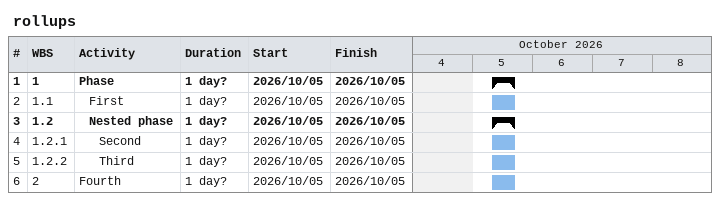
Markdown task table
rollups

| ID | WBS | Task | Duration | Start | Finish |
|---|---|---|---|---|---|
| 1 | 1 | **Phase** | 1d? | 2026-10-05 | 2026-10-05 |
| 2 | 1.1 | First | 1d? | 2026-10-05 | 2026-10-05 |
| 3 | 1.2 | **Nested phase** | 1d? | 2026-10-05 | 2026-10-05 |
| 4 | 1.2.1 | Second | 1d? | 2026-10-05 | 2026-10-05 |
| 5 | 1.2.2 | Third | 1d? | 2026-10-05 | 2026-10-05 |
| 6 | 2 | Fourth | 1d? | 2026-10-05 | 2026-10-05 |
